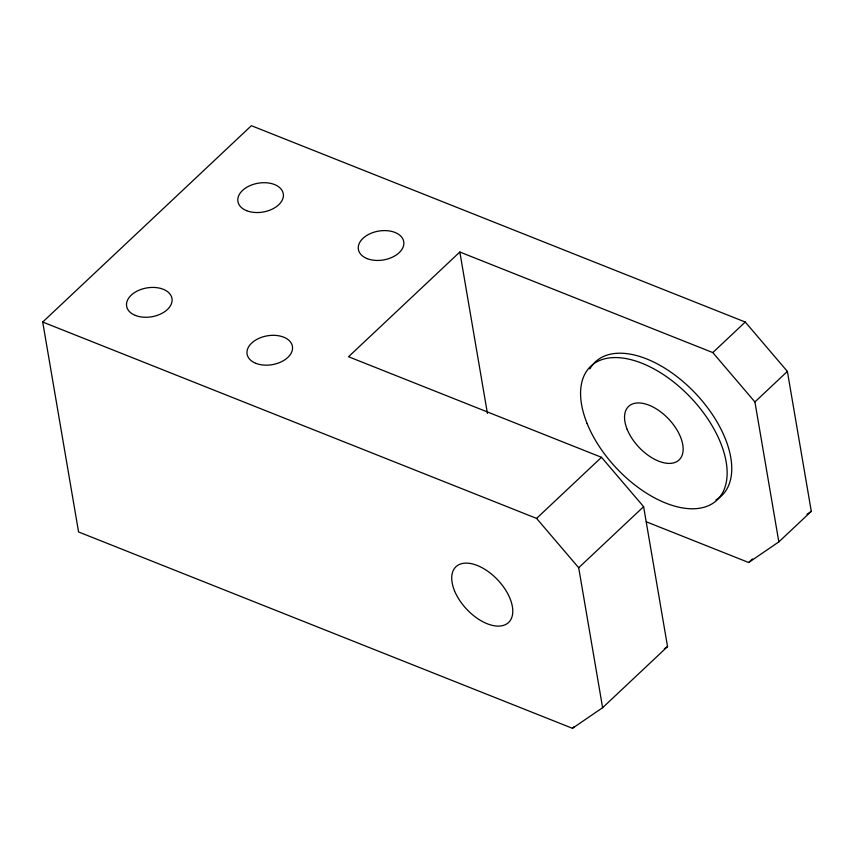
<?xml version="1.0" encoding="UTF-8"?>
<svg xmlns="http://www.w3.org/2000/svg" width="854" height="854" viewBox="0 0 854 854"><rect width="100%" height="100%" fill="white"/><g stroke="black" fill="none" stroke-linecap="round" stroke-linejoin="round"><path stroke-width="1.28" d="M778.837 541.884L754.915 401.946L712.802 352.585L459.836 252.015L348.539 356.737L601.504 457.306L643.617 506.668L667.54 646.606L602.614 707.699L572.458 728.313L78.579 531.957L42.7 322.033L251.386 125.687L745.264 322.043L787.377 371.405L811.3 511.343L778.837 541.884L748.68 562.508L646.264 521.783M42.7 322.033L536.579 518.399L601.504 457.306M712.802 352.585L745.264 322.043M602.614 707.699L578.692 567.75L643.617 506.668M754.915 401.946L787.377 371.405M572.458 728.313L574.4 726.487M748.68 562.508L752.502 558.911M806.987 514.289L811.3 511.343M664.305 648.816L667.54 646.606M536.579 518.399L578.692 567.75M459.836 252.015L487.42 413.389M589.89 368.939A91.997 51.24 46.7 0 1 694.494 392.349A91.997 51.24 46.7 0 1 715.94 499.91M255.848 363.334A23.005 14.625 -9.7 0 0 292.367 349.916A23.005 14.625 -9.7 0 0 261.068 337.479A23.005 14.625 -9.7 0 0 255.848 363.334M135.391 315.436A23.005 14.625 -9.7 0 0 171.91 302.028A23.005 14.625 -9.7 0 0 140.611 289.581A23.005 14.625 -9.7 0 0 135.391 315.436M367.145 258.613A23.005 14.625 -9.7 0 0 403.664 245.194A23.005 14.625 -9.7 0 0 372.365 232.758A23.005 14.625 -9.7 0 0 367.145 258.613M246.689 210.714A23.005 14.625 -9.7 0 0 283.208 197.306A23.005 14.625 -9.7 0 0 251.909 184.859A23.005 14.625 -9.7 0 0 246.689 210.714M454.445 590.605A38.334 21.35 46.7 0 0 507.062 623.698A38.334 21.35 46.7 0 0 485.221 569.554A38.334 21.35 46.7 0 0 454.445 590.605M587.114 423.531A91.997 51.24 46.7 0 0 713.389 502.974A91.997 51.24 46.7 0 0 660.985 373.027A91.997 51.24 46.7 0 0 587.114 423.531M627.146 429.316A36.797 20.496 46.7 0 0 677.649 461.096A36.797 20.496 46.7 0 0 656.694 409.119A36.797 20.496 46.7 0 0 627.146 429.316"/></g></svg>
